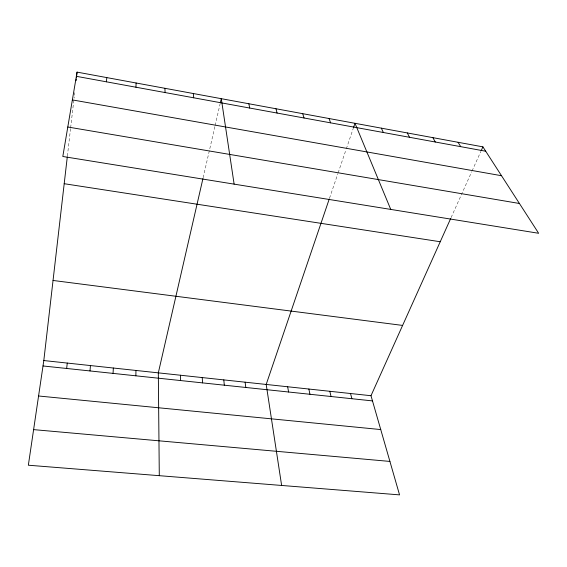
<?xml version="1.0" encoding="UTF-8"?>
<svg xmlns="http://www.w3.org/2000/svg" width="567" height="567" viewBox="0 0 567 567"><rect width="100%" height="100%" fill="white"/><g stroke="black" fill="none" stroke-linecap="round" stroke-linejoin="round"><path stroke-width="0.43" stroke-dasharray="2.83 2.13" d="M67.388 156.053L70.556 128.574M70.655 127.717L74.206 96.922M74.405 95.206L74.702 92.641M203.135 177.726L214.95 126.299M215.141 125.463L220.138 103.697M329.533 198.174L337.875 173.637M338.159 172.807L346.04 149.617M346.324 148.795L353.312 128.234M451.105 217.565L471.701 171.773M472.049 170.986L480.802 151.524"/><path stroke-width="0.85" d="M135.853 375.808L135.967 370.457M135.952 87.226L136.101 82.988M113.067 373.398L113.343 368.026M89.997 370.946L90.451 365.559M106.39 81.811L106.816 77.594M66.651 368.472L67.275 363.071M450.751 218.359L370.995 395.716L399.551 494.878L28.35 465.216L43.808 360.548L67.289 156.91M76.084 80.67L76.276 78.962M76.474 77.247L77.069 72.122L482.9 146.86L538.65 233.285L62.809 156.485L77.069 72.122M202.943 178.577L158.321 372.859L159.292 475.685M220.329 102.861L221.293 98.679L234.128 184.133M329.257 198.982L266.192 384.447L281.629 485.458M353.595 127.412L354.992 123.301L390.748 209.414M481.156 150.744L482.9 146.86M33.609 429.623L389.919 461.425M38.577 395.993L380.748 429.566M43.808 360.548L370.995 395.716M43.014 365.963L372.491 400.904M53.043 280.459L402.605 325.423M64.199 183.708L440.233 241.748M67.792 127.008L519.429 203.482M72.37 99.912L501.519 175.72M76.361 76.318L485.728 151.24M458.065 142.282L460.702 146.662M432.862 137.646L435.3 142.012M407.29 132.933L409.523 137.292M381.336 128.156L383.356 132.508M329.037 118.524L330.618 122.855M302.7 113.669L304.061 117.993M275.966 108.751L277.093 113.06M350.526 393.512L351.887 398.721M329.81 391.287L331.043 396.51M308.859 389.033L309.951 394.271M248.835 103.754L249.721 108.049M287.653 386.758L288.603 392.01M245.121 382.186L245.78 387.467M223.802 379.897L224.312 385.191M193.326 93.527L193.716 97.793M202.228 377.572L202.596 382.888M180.405 375.226L180.611 380.556M164.933 88.303L165.061 92.549"/></g></svg>
